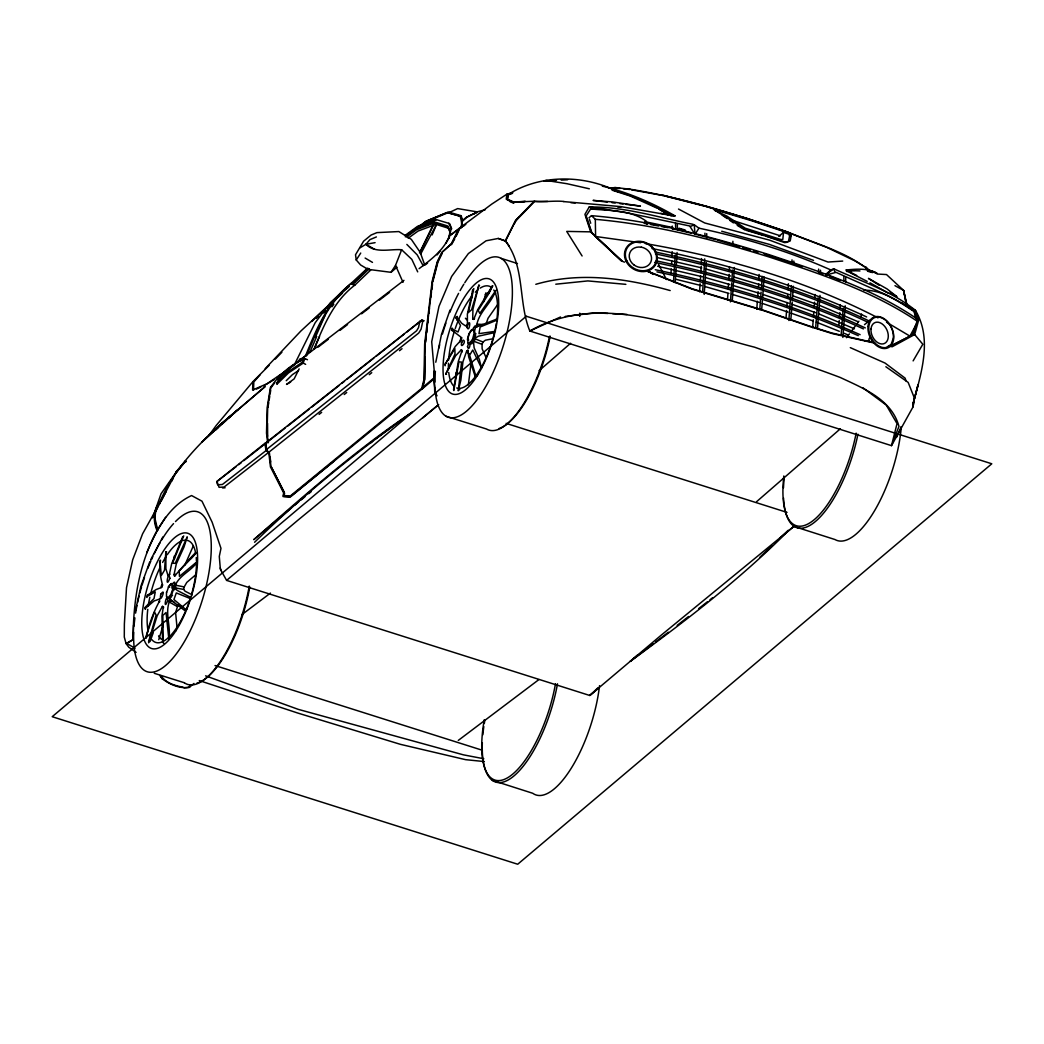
<?xml version="1.0" encoding="UTF-8"?>
<svg xmlns="http://www.w3.org/2000/svg" width="1044" height="1044" viewBox="0 0 1044 1044"><rect width="100%" height="100%" fill="white"/><g stroke="black" fill="none" stroke-linecap="round" stroke-linejoin="round"><path stroke-width="1.5" d="M166.479 592.17L166.479 596.568L168.28 597.573L170.851 594.61L172.651 589.416L172.651 585.018L170.851 584.001L168.293 586.963M483.085 324.449L477.499 324.227L477.486 326.511L476.521 326.902C477.734 312.835 491.215 303.778 495.508 290.976L496.461 290.128M425.169 356.787L424.712 379.507L422.363 388.786L290.702 496.67L283.824 496.396L284.581 493.421M163.934 643.378L162.629 642.112L161.937 616.064L163.347 606.655L162.394 606.394L157.2 615.777L148.6 642.804M472.71 319.138L474.472 318.642L472.71 319.138L472.932 309.285L478.87 285.169L471.601 309.768L468.338 312.561L473.819 288.549M421.632 224.93L426.657 220.976L448.359 211.971L461.239 215.743L462.309 220.532L461.37 227.918M145.599 609.2L144.985 608.691L154.068 600.979L159.51 599.073L159.471 602.049L159.445 601.266C153.285 612.528 148.287 625.787 146.225 638.106M267.538 423.407L267.655 436.222M734.389 267.512L732.275 300.92M215.429 430.193L238.123 409.431C206.686 435.505 175.744 464.528 159.484 502.777L160.189 503.534L159.001 503.717C152.776 511.664 153.403 521.674 157.005 530.574C138.865 563.864 133.084 602.101 133.136 639.594L126.702 643.417L135.067 648.246M579.694 316.384L579.785 313.148M672.049 256.276L672.179 251.656M677.073 252.517L676.342 265.163M701.398 263.179L701.529 258.56M704.7 258.886L703.982 271.505M729.351 271.27L729.482 266.664M133.58 625.082L133.136 639.594L126.076 643.6L128.738 647.176L136.098 652.383M269.065 365.426L252.922 381.66L252.596 390.038L267.107 383.709L294.786 364.734M253.496 390.326L253.822 381.947L260.139 374.757M758.975 279.087L759.158 274.481M762.237 276.347L761.376 288.953M764.117 276.96L762.629 297.462M788.142 289.893L788.39 283.746M791.456 285.599L788.859 320.482M793.336 286.226L792.474 298.793M814.855 297.553L814.972 294.486M819.984 295.426L817.517 328.612M840.068 307.954L840.198 304.874M845.209 305.814L842.86 337.421M563.943 201.505C555.408 200.383 540.153 202.536 534.11 201.27L515.632 220.323L505.218 240.929L498.262 238.45L486.099 240.786L468.391 253.548L451.621 276.49L438.963 306.427L431.707 341.753L434.239 370.946L434.695 391.617L437.044 395.78M163.151 642.491L162.838 615.412L166.035 612.528L168.841 638.954M452.196 330.7L452.183 328.103M485.395 209.674L477.304 211.854L466.968 217.191L462.283 221.393L461.096 216.421L448.059 212.689L426.383 221.628M670.94 273.711L671.266 268.947M671.579 264.171L671.801 260.987M673.458 282.102L675.259 255.062M675.168 282.715L676.134 268.36M699.558 291.759L700.08 283.798M700.302 280.627L700.615 275.851M700.824 272.667L701.255 266.298M702.599 292.19L703.76 274.689M704.204 294.408L706.331 262.501M727.511 299.85L727.929 293.495M728.255 288.718L728.568 283.942M728.882 279.179L729.208 274.402M730.435 301.886L731.714 282.793M731.922 279.609L732.562 270.057M756.756 309.194L757.37 301.246M757.748 296.47L758.114 291.707M758.492 286.93L758.74 283.759M759.758 309.624L761.128 292.137M761.65 310.146L762.381 300.633M785.975 318.459L786.602 310.512M786.85 307.327L787.215 302.551M787.581 297.788L787.829 294.604M790.869 319.412L792.226 301.964M812.624 327.659L813.25 319.712M813.498 316.528L813.863 311.764M814.242 306.988L814.607 302.225M815.638 328.09L817.987 297.879M838.841 325.337L839.206 320.56M839.454 317.376L839.833 312.613M841.099 335.307L843.2 308.28M435.413 392.883L433.665 379.259L434.239 370.946M190.373 599.086L189.63 598.277L190.269 596.476M425.613 342.197L426.161 337.369M426.696 332.553L427.244 327.725M427.792 322.909L428.34 318.081M428.888 313.265L429.423 308.437M470.948 363.821L468.364 384.871M419.492 226.222L425.678 221.393L447.093 212.584L460.247 216.304C460.874 219.788 463.64 226.953 458.942 228.623L451.269 243.931L441.899 252.374L437.201 261.94L432.151 281.345L424.647 343.933L423.942 379.638L421.724 388.29L422.363 388.786L424.49 379.181L425.156 343.659L432.673 280.927L437.71 261.548L442.395 251.982L451.752 243.526L459.464 228.231L461.592 226.861L462.309 220.923M512.721 192.644L506.862 194.184L506.249 199.143L513.635 202.523M507.214 199.678L507.815 194.863L510.647 194.119M449.22 238.358L450.016 232.186L447.837 227.057L434.5 222.946L416.621 229.706L406.664 236.897M430.794 297.24L431.433 292.464M431.851 289.279L432.49 284.516M518.985 217.087L515.423 221.171L505.479 241.125C525.328 266.611 518.007 302.16 529.83 331.013L891.498 445.644L913.069 406.86L914.309 397.829L908.163 382.417L885.86 366.744M913.069 406.86L914.257 398.443M472.984 289.462L467.373 314.14L467.438 323.744L465.781 326.067L461.722 323.301L456.619 316.645L455.915 317.572L457.455 320.599M471.523 298.48L472.371 293.012M185.023 610.74L170.276 599.569C164.521 610.962 170.263 624.09 169.232 636.279L168.554 637.688M270.918 387.063L267.721 407.016L267.029 432.647L268.164 442.317M267.969 407.395L268.7 402.814M269.182 399.761L269.665 396.707M270.161 393.653L270.644 390.613M435.779 362.229L441.481 334.458L450.029 310.003M445.149 365.778L444.953 364.643L454.845 348.657L455.001 354.046L445.788 374.026L455.589 355.808L461.422 349.636L461.905 351.019L458.316 361.446L453.566 389.556L453.801 390.56L458.929 361.903L461.565 362.059L458.251 390.821L460.861 380.133L462.962 361.681L466.668 351.11L467.869 350.236L468.299 351.267L467.073 352.154L466.668 351.11M485.878 292.855L483.607 301.846M913.069 403.884L917.989 384.923L913.069 403.884C920.952 373.83 932.749 339.404 915.457 310.394C891.746 291.093 861.926 281.697 834.456 269.091M189.76 596.881L177.297 590.46L174.478 587.955C177.075 576.849 189.186 572.229 195.867 563.825L196.324 562.298L179.451 576.353L179.203 570.977L195.933 553.333L197.003 553.203M174.478 587.955L175.392 587.955L175.953 585.279L184.201 586.924L186.785 582.408L195.345 575.113M174.022 574.709L174.909 573.991L175.483 575.401L174.57 576.092L174.022 574.709L176.305 563.904L183.979 547.095L187.241 536.851L175.262 563.316L172.534 563.225L183.718 535.872M266.272 449.716L265.659 442.982L419.766 321.63L418.474 327.712L416.582 330.804L266.272 449.716L268.804 452.261L224.173 486.987L219.07 487.326L216.982 481.428L264.863 443.374L265.789 443.282L266.638 450.147L222.372 484.494L217.687 484.808L216.721 482.132M419.571 321.435L421.946 320.09L422.833 320.965L421.097 329.147L418.709 333.036L268.804 452.261M178.106 604.672L175.601 612.567L177.023 627.444M192.174 594.806L185.101 591.23L183.653 589.39L184.201 586.924M135.407 610.884L140.927 586.102L149.762 561.842M461.592 337.669L461.03 340.644L461.592 337.669L451.713 329.995M146.93 597.468L147.4 595.25L156.13 589.547L161.533 587.472L162.564 585.005C160.398 577.228 158.805 567.792 160.528 560.132M865.45 341.218L868.556 341.179L869.3 338.165M432.921 281.332L437.945 262.018L441.912 253.914M473.363 339.326L474.459 339.665L471.705 343.881L470.609 343.541L473.363 339.326L474.903 333.48L474.498 330.791M474.837 338.204L475.607 335.294M444.953 364.643L455.223 346.517L460.978 340.266M163.295 624.677L158.766 639.724M860.713 316.998L861.535 314.035M889.044 346.099L892.202 346.752L914.648 334.537L918.681 320.116L915.457 310.394L886.591 294.969L836.074 272.367L826.078 274.99M481.532 368.219L479.353 359.475L474.133 347.848L473.402 340.997L474.381 338.517L478.504 336.168L493.655 332.827L495.482 331.065M915.457 325.689L912.769 334.824L890.167 346.347M916.658 322.4L913.069 334.563L890.48 346.086M486.308 323.301L488.018 318.289L498.118 303.856M182.713 536.707L171.66 563.799L169.272 574.774L169.846 574.043L168.006 575.649L165.892 568.758L165.852 551.806L166.622 551.884M166.648 592.457L168.645 586.728L171.464 583.466M166.648 597.312L168.645 598.421L171.464 595.158L173.461 589.429L174.544 589.769M152.581 517.863L161.037 493.799L176.018 472.397L185.78 461.135L185.976 461.761M148.561 641.89L156.117 615.047L154.525 612.032L145.873 636.853M153.272 632.703L150.088 641.499L149.305 641.525M278.37 378.306L279.048 378.333C286.761 370.698 294.499 362.49 304.887 358.575L303.047 363.221L288.496 372.943L276.869 384.309C279.661 371.834 293.795 363.769 304.887 358.575L307.471 359.723M193.336 545.855L184.866 565.052M588.973 217.804L591.491 215.664C652.161 220.636 711.173 236.727 769.115 254.658C819.958 271.818 872.262 288.183 916.945 318.812L917.141 322.687L909.924 336.116L886.526 322.218M424.556 264.537L420.249 252.452L411.336 239.376L398.86 231.559L376.949 232.616L371.09 235.044L363.573 241.229L355.521 254.762L356.239 259.982L360.624 264.98L367.984 269.339L391.03 272.314L395.532 265.372L401.64 249.751L411.845 259.395L417.704 271.871M276.725 382.848L287.961 371.808L302.081 362.425L303.36 359.175M486.034 357.505L482.132 348.853L482.054 344.311L474.185 341.427L475.203 338.882L474.381 338.517M473.702 319.451L477.669 309.729L492.155 286.16L492.833 285.808L488.657 293.834L478.191 310.316L479.822 313.409L495.508 290.976M482.054 344.311L482.994 342.014L485.395 340.2L492.716 338.778M432.138 234.913L436.522 224.551M306.466 355.913C317.011 331.026 326.628 304.182 348.748 287.009M309.99 351.998L316.697 336.533M319.529 336.638L314.127 349.048C323.679 325.532 333.897 300.985 354.764 285.195M896.639 437.188L901.168 426.787M153.194 516.963L159.001 503.717M315.575 336.847L325.089 315.327M456.124 236.296L459.582 228.845M146.669 552.876C156.261 530.587 168.423 506.236 191.574 495.548L201.975 501.185L212.128 522.183L220.976 548.348L219.292 556.426L220.375 569.306L226.613 580.399L589.782 695.487L598.042 687.696M419.505 252.883L434.304 222.463M420.301 252.1L433.691 224.577M278.722 376.375L294.695 364.082L315.184 322.74L330.387 302.643L367.462 268.151M298.362 361.877L299.758 359.006M158.949 504.944L155.647 511.586L154.877 518.033M514.144 224.108L516.088 220.519L534.437 201.636M299.145 368.884L294.147 378.894L286.513 384.414L290.676 382.013M160.632 501.864L176.018 472.397M161.115 501.016L166.335 491.176M171.568 481.336L173.056 478.517M420.758 253.927L436.405 224.486M150.623 559.858L162.812 537.007M454.727 238.893L451.452 244.701M488.527 293.442L492.155 286.16M154.917 511.795L142.597 533.81L132.692 559.806L126.507 587.668L124.366 624.051L124.288 637.036L126.076 643.6M445.945 243.252L449.155 237.562L449.964 231.181L447.785 226L434.461 221.915L416.556 228.727L405.32 236.844M474.172 213.798L477.304 211.854M693.229 224.329C658.803 217.609 624.547 206.503 589.194 206.986L584.927 214.346L590.695 231.859L621.611 261L624.547 262.175M913.122 360.885L922.818 344.259L914.648 334.537M455.667 373.582L457.207 371.116M589.194 206.986L627.796 212.95L689.666 225.961L695.03 234.404L698.932 228.166C744.085 237.81 788.585 251.095 830.789 269.952L833.673 268.934L835.03 272.197M585.906 216.265L590.839 208.683L607.334 209.596M176.958 606.381L169.676 602.244L170.916 600.313L170.276 599.569M183.953 687.852L189.316 687.383L190.922 684.916M356.239 259.982L360.728 253.053M190.439 684.916L188.873 687.33C179.346 688.831 169.859 684.394 162.329 678.848C159.184 674.228 159.119 674.085 162.329 678.848M157.005 530.574L165.605 517.263M174.57 576.092C207.704 537.895 193.036 557.17 190.491 558.905M331.966 306.805L333.832 304.222M208.917 435.452L216.252 425.443L252.922 381.66M279.244 375.971L270.422 387.454L267.199 407.408L266.507 433.09L267.629 442.76M271.14 387.559L274.794 382.678M277.547 379.024L287.087 370.659M846.553 337.695L849.411 333.897M851.317 331.353L855.127 326.289M857.033 323.744L858.938 321.213M323.627 312.952L325.532 310.446M168.006 575.649L168.567 574.944M437.071 254.919L439.981 251.395M184.827 610.244L186.719 609.318M360.023 247.82L365.961 244.27L369.928 239.624L376.401 236.936M171.607 596.594L169.728 598.773L168.645 598.421M175.666 472.319L185.532 460.952L185.728 461.592M176.044 472.893L185.532 460.952M265.137 368.754L300.855 331.039L328.886 305.07M275.251 359.097L281.906 352.259M286.226 380.708L292.398 374.666L298.519 370.542M311.856 321.448L334.119 299.993M337.63 296.613L346.451 288.118M316.175 318.433L318.459 316.228M326.446 308.528L328.729 306.323M337.878 297.514L342.445 293.116M787.763 531.37C739.583 579.655 685.229 621.167 630.276 661.361L637.519 655.071M759.993 557.131L771.699 545.96M779.907 538.143L788.103 530.339M352.115 283.877L368.349 268.438M367.866 269.052L351.958 284.164L354.686 285.26L370.711 270.044M369.289 268.713L352.611 284.503M352.115 282.728C327.986 300.75 316.436 328.808 305.553 355.821L294.76 364.056L303.739 357.361M254.579 542.28C303.386 494.699 356.591 451.843 412.067 412.302C355.613 449.977 304.757 495.104 253.744 539.67L291.119 508.102M218.222 427.401L201.649 442.33L220.062 425.012L264.915 386.763L220.062 425.012L234.783 412.471L228.871 417.796M221.772 424.19L226.496 419.936M335.737 298.858L341.375 293.782M825.621 274.546L830.789 269.952M539.043 370.737L570.624 343.254M756.587 501.694L840.407 428.745M391.03 272.314L397.02 267.186M189.316 687.383L193.936 683.455M422.311 387.807L433.651 378.215M421.906 389.19L434.121 378.841M226.613 580.399L297.514 520.512L438.584 404.694M718.846 212.402L726.768 216.017L745.22 228.192L781.16 239.585L782.817 239.35L783.509 232.407L788.781 234.169L789.564 236.009L788.52 241.268L784.905 242.678L765.369 235.97M778.772 236.414L783.509 232.407M794.706 525.745L660.682 635.613L589.782 695.487L597.69 688.883M422.742 417.9L438.506 404.733M785.91 533.001L794.406 525.915M421.724 388.29L290.284 495.991L283.55 495.561L284.268 492.442L271.009 466.485L269.3 451.987M294.891 505.022L298.649 501.929M301.168 499.88L304.926 496.787M308.698 493.708L311.203 491.646M370.163 443.348L372.669 441.299M375.174 439.237L412.067 412.302M352.363 283.55L354.451 281.854M334.119 461.109L289.893 497.061L282.963 496.513L283.655 492.938L270.461 466.929L268.765 452.43M864.471 324.658L870.409 319.829M352.572 283.55L354.751 281.802M236.153 466.655L216.982 481.428M462.309 220.532L466.564 217.152L477.03 212.323M344.207 394.515L346.712 392.531M369.25 374.666L371.755 372.682M399.5 350.706L402.018 348.709M339.378 385.301L311.477 407.33M341.923 383.292L344.468 381.282M347.013 379.272L373.739 358.157M376.284 356.148L404.237 334.08M406.782 332.07L421.946 320.09L424.164 320.795M319.099 414.39L321.643 412.38M238.711 464.645L241.268 462.636M243.826 460.613L266.846 442.486M267.381 442.069L285.025 428.171M287.544 426.187L308.959 409.313M144.985 608.691L144.725 607.712L154.016 598.564L155.269 591.935L146.786 596.633M677.191 625.356L688.544 616.508M698.632 608.639L707.454 601.749M709.972 599.778L712.504 597.807M294.695 364.082L403.95 280.34M419.088 268.66C432.555 258.455 449.246 246.201 451.125 228.088L448.711 223.299M425.038 265.046L427.557 263.101M349.205 286.134L345.838 288.705L348.252 287.061M458.942 228.623L449.964 235.5L460.717 227.683M318.055 347.156L328.312 339.287M339.861 330.439L347.561 324.54M361.576 313.8L369.224 307.954M379.416 300.137L389.608 292.333M630.276 661.361L653.113 643.874M655.658 641.929L668.356 632.22M241.83 614.681L270.435 593.096M458.29 740.405L538.913 679.579M459.464 228.231L491.737 204.115L506.862 194.184M405.007 235.461L417.6 226.3L435.518 219.37L449.612 223.586L451.726 228.858M405.894 235.735L418.487 226.587L436.418 219.658M408.165 238.215L418.083 231.05L434.487 224.904M825.882 274.533L833.673 268.934M274.507 379.377L263.649 385.902M277.117 377.523L282.311 373.817M287.518 370.111L290.115 368.271M445.37 363.09L446.062 362.62M169.232 636.279L169.976 635.835M461.396 227.227L464.149 225.621M461.592 226.861L465.807 224.46M162.564 585.005L161.533 587.472M476.521 326.902L496.592 319.177M147.4 595.25L148.183 594.871M159.928 560.915L161.324 575.505L164.495 570.259L165.852 551.806M497.349 320.717L496.409 320.351L480.162 326.981L478.948 333.636L494.334 331.47M476.534 324.684L477.499 324.227M448.985 212.637L457.65 208.591L477.004 211.841M560.537 316.971L529.83 331.013C600.822 290.48 682.737 329.004 754.551 347.182C783.13 357.335 811.971 366.744 840.329 377.51C863.323 388.355 891.602 399.278 898.962 426.409L891.498 445.644L897.044 423.616L886.252 405.059L862.892 387.781M690.541 226.404L694.234 224.747L698.932 228.166M256.393 389.06L260.752 387.167M467.869 350.236L468.678 356.839L475.059 376.088L476.756 376.271M160.358 502.425L159.484 502.777C153.285 510.738 153.781 520.773 157.448 529.699M427.387 224.147L431.864 222.424M459.034 389.843L459.83 389.569M512.513 193.362L508.245 194.497L507.658 199.313L514.079 202.144M615.621 187.62L612.241 188.39L608.26 187.633M613.011 188.39L620.097 188.416M456.619 316.645L457.429 316.462M535.807 284.307C580.125 271.518 626.57 278.343 670.183 290.558M419.766 321.63L422.833 320.965M401.64 249.751C390.182 248.772 374.966 253.849 365.961 244.27L375.096 242.652M618.622 192.161C585.123 174.609 540.648 173.852 508.245 194.497L508.337 195.111M847.806 271.101L852.309 270.318M847.911 271.153L854.357 270.331L846.906 271.088L848.589 271.936M565.261 316.41L595.25 312.835L607.921 313.461M555.786 284.203L587.863 280.914L625.865 284.346M846.475 271.466L849.451 271.166M175.027 585.358L175.953 585.279M876.947 274.024L886.5 274.546L903.582 290.389L907.184 305.762M512.865 202.066L534.11 201.27M515.671 202.027L525.262 201.27M520.029 202.014L524.819 201.636M222.568 487.953L225.112 487.783M543.833 181.043L556.478 180.364M561.228 180.103L567.558 179.764M468.038 342.85L470.178 342.745L472.684 338.908L474.08 333.61L473.532 329.943L471.379 330.048L468.887 333.884L467.49 339.169L468.234 343.659L469.33 343.998M842.704 261.078L828.022 262.044L769.572 240.146L704.7 222.959L678.509 209.035M672.506 215.912L675.037 215.873C652.291 202.732 627.901 192.279 602.323 186.132M534.672 201.375L547.604 201.44M610.518 188.259L614.916 187.502L630.145 189.225M590.695 231.859L566.709 231.403L582.095 255.976M853.914 270.709L859.969 270.931M612.671 313.696L626.935 314.414M590.539 208.944C609.213 210.784 630.628 209.622 646.327 221.25L646.745 224.316M563.721 201.596L620.919 206.621L671.683 215.56L658.842 208.369L670.535 215.286C652.396 203.919 632.403 195.411 611.771 189.721M570.885 202.693L575.244 202.967M863.884 290.206C882.78 289.906 898.754 301.703 913.996 311.451L915.993 318.368M617.617 206.973L620.815 207.273M484.377 761.572L465.611 759.667L400.413 744.333L297.827 713.065L199.26 680.571M623.32 188.781L629.78 189.499M591.491 215.664L595.315 219.318C655.41 224.63 714.07 239.702 771.464 257.751C821.928 274.402 873.202 291.537 917.611 321.474M607.269 202.105L593.057 200.396L612.593 201.949L640.442 206.099L626.23 204.389M612.006 202.68L615.164 203.058M619.914 203.632L623.072 204.011M545.881 180.377L567.062 183.731L589.338 188.794M830.045 276.399L834.521 278.056M640.585 242.756L595.602 236.492L595.315 219.318M645.322 243.565C725.619 257.359 805.433 280.366 878.004 317.859M175.392 587.955L183.653 589.39M660.774 213.341L675.037 215.873M644.279 223.403L647.424 223.964M650.569 224.538L658.425 225.948M661.57 226.522L667.86 227.657M655.306 252.022C728.503 267.46 801.205 288.888 868.973 320.86M655.436 253.888C728.477 269.143 801.022 290.519 868.556 322.557M656.898 257.49L701.751 267.877M656.076 260.804C727.694 276.047 798.764 297.096 865.28 327.92M654.627 262.383C726.154 277.182 797.016 298.323 863.427 328.899M657.668 266.259L702.455 276.777M655.227 269.704C725.345 284.464 794.68 305.37 860.112 334.68M656.937 271.858C725.828 286.382 793.923 306.962 858.272 335.659M629.506 189.108C683.846 197.825 736.529 214.49 788.455 232.329C815.194 243.591 845.157 251.304 868.099 269.587M631.372 189.786L663.214 195.58M483.816 758.753L463.445 754.851L298.232 709.346L205.577 675.846M644.787 221.628L672.832 227.566M874.807 343.163L832.747 333.715L809.818 326.524L764.064 310.773L692.276 289.188L646.549 271.048M871.57 342.106L831.389 332.892L808.656 325.767L763.138 310.146L691.937 288.692L647.554 271.205M652.004 248.55C725.724 263.388 798.321 285.325 866.637 316.945M182.987 687.213C175.314 685.686 166.44 683.337 161.729 676.629M677.478 228.584L685.569 230.607M675.559 279.192L701.62 285.678M672.532 228.753L691.219 233.164M868.556 341.179L871.649 341.923M663.018 195.202L705.666 206.112L747.726 218.601L788.324 232.316M664.793 195.985L704.23 206.086M721.717 231.259L769.324 244.374L813.511 260.361M694.286 233.921L715.518 239.52M704.778 268.673L730.539 276.007M705.483 277.573L729.73 284.503M704.648 286.474L728.895 293.403M612.489 190.308L630.041 195.946L656.989 208.108M867.538 271.218L872.523 272.601M746.408 230.437L763.908 235.552M678.991 228.218L684.916 229.941M867.381 270.657L872.327 272.106M705.809 206.49L746.212 218.483M717.032 239.924L739.857 246.684M742.897 247.585L750.505 249.842M753.546 250.743L758.114 252.087M733.58 276.908L760.88 284.986M732.771 285.403L760.084 293.481M731.935 294.304L759.236 302.382M715.192 210.823L719.264 212.036M731.348 219.997L780.377 235.827M435.987 224.356L449.39 228.532M501.185 258.39L517.472 263.519M446.088 416.269L486.569 429.032A83.846 30.837 -72.5 0 0 549.483 336.351M154.251 673.289L184.357 682.75M473.023 329.904L471.927 329.565L469.174 333.767L467.647 339.613L468.73 339.952M474.903 333.48L475.986 333.832M506.118 423.368L787.032 512.395M168.645 586.728L169.728 587.08M171.464 595.158L172.547 595.511M215.038 665.55L482.38 750.271M794.641 526.672L835.004 539.539A83.846 31.098 -72.3 0 0 874.715 510.477A83.846 31.098 -72.3 0 0 901.311 426.826M492.337 780.351L532.74 793.283A83.846 30.889 -72.3 0 0 571.473 767.875A83.846 30.889 -72.3 0 0 599.53 685.673M747.765 218.953L786.798 232.12M764.195 253.888L802.092 266.716M762.394 285.495L789.603 294.708M792.631 295.739L816.473 304.195M763.112 294.512L788.794 303.217M791.822 304.235L815.677 312.691M762.264 303.399L787.959 312.104M790.987 313.135L813.367 321.043M445.788 374.026L446.519 374.287M498.262 238.45L505.688 241.086L509.159 246.032M868.752 270.396L875.394 272.862M818.483 272.601L822.894 274.259M819.409 305.305L858.103 321.722M818.6 313.8L854.423 328.795M816.304 322.139L839.311 331.3M788.298 232.629L825.452 246.893M868.843 270.031L876.934 273.163C867.499 267.943 856.184 269.039 845.849 270.005L856.68 275.433M475.203 338.882L482.994 342.014M843.565 333.062L847.819 334.837M189.63 598.277L176.305 592.927L173.93 599.53L185.597 609.318M835.918 278.657L840.081 280.458M305.644 364.369L302.081 362.425M850.299 347.639L885.077 363.077L905.109 378.137L906.114 381.034M507.658 199.965L513.974 202.81M509.746 201.466L513.531 203.175M826.939 247.467L854.775 260.804L864.249 266.429M849.855 272.562L867.159 281.371M869.952 282.807L887.674 292.777M451.804 328.573L458.016 332.018L460.495 325.454L455.915 317.572M473.402 340.997L474.185 341.427M894.969 285.664L903.582 290.389L906.427 304.47M671.24 215.925L658.399 208.748L668.799 214.894L663.762 211.815M478.87 285.169L479.548 285.547M365.961 244.27L374.652 249.359M365.126 258.051L372.486 262.396M737.221 225.373L744.946 230.019M170.916 600.313L174.505 602.492M879.296 285.351L868.438 278.37L887.048 288.927L896.94 296.705L890.154 292.333M901.651 302.877L914.296 311.19L916.697 319.49M722.135 215.103L727.159 218.561M729.665 220.284L733.436 222.881M179.751 605.768L182.426 607.621M868.908 270.148L865.75 266.899M649.237 271.675L653.152 274.442M467.073 352.154L469.265 353.838M622.146 261.039L591.896 232.773L586.206 216.004M595.08 236.296L621.846 261.3M406.847 244.413L417.235 254.919L423.159 265.698M268.008 452.326L265.998 450.173L264.863 443.374M465.428 318.237L466.903 319.869M865.606 267.225L867.877 269.783M169.063 601.448L169.676 602.244M495.352 292.372L495.756 293.142M658.477 264.236L666.45 279.531M271.231 466.759L284.464 492.885M395.532 265.372L403.036 282.324M159.536 562.481L159.876 563.277M481.023 367.083L472.762 350.001L469.643 355.221L475.777 375.788M195.867 563.825L196.155 564.621M586.415 217.778L591.596 233.034M589.403 219.162L590.708 223.233M472.345 290.885L472.593 291.641M220.258 567.949L221.093 570.572M493.655 332.827L493.864 333.519M155.23 519.56L157.748 530.235M163.347 606.655L163.582 607.778L162.394 606.394M496.213 319.373L496.409 320.351M903.582 290.389L906.322 304.222M268.034 439.446L268.412 442.656M270.109 457.115L270.67 461.944M461.905 351.019L461.996 352.05L461.422 349.636M694.234 224.747L695.03 234.404M174.244 556.1L174.465 559.114M159.51 599.073L159.536 599.791M732.888 241.294L732.927 244.257M704.935 233.19L704.974 236.166M675.546 223.325L675.625 229.249M672.297 226.065L672.336 229.041M706.723 233.621L706.749 238.084M677.347 223.729L677.386 229.693M845.705 277.391L845.718 282.272M820.493 270.252L820.493 273.515M793.845 261.052L793.858 264.302M843.865 276.503L843.865 280.966M818.64 269.091L818.64 272.066M791.991 259.878L792.004 264.341M633.982 264.954A11.432 9.905 27.7 0 1 629.884 252.674A11.432 9.905 27.7 0 1 641.329 247.232M641.316 247.141A11.484 9.957 27.7 0 1 650.895 261.848A11.484 9.957 27.7 0 1 633.995 264.941M857.946 434.173A83.846 31.033 -72.4 0 1 815.755 521.204A83.846 31.033 -72.4 0 1 783.522 497.988M783.483 487.861A83.846 31.033 -72.4 0 1 784.188 478.348M856.158 433.156A82.176 30.42 -72.4 0 1 809.231 523.253A82.176 30.42 -72.4 0 1 783.835 475.96M464.776 282.715A83.859 30.824 -72.5 0 1 511.756 280.993A83.859 30.824 -72.5 0 1 478.713 397.555A83.859 30.824 -72.5 0 1 435.022 387.702M434.891 382.078A83.859 30.824 -72.5 0 1 435.374 371.272M438.95 347.965A83.859 30.824 -72.5 0 1 439.654 344.833M442.46 333.976A83.859 30.824 -72.5 0 1 445.879 323.105M449.82 312.43A83.859 30.824 -72.5 0 1 458.59 293.364M460.078 290.623A83.859 30.824 -72.5 0 1 463.849 284.177M550.201 336.129A82.176 30.211 -72.5 0 1 499.136 428.484M557.483 683.807A83.859 30.889 -72.3 0 1 512.761 776.893A83.859 30.889 -72.3 0 1 482.328 742.662M482.85 734.793A83.859 30.889 -72.3 0 1 483.829 726.611M484.312 723.492A83.859 30.889 -72.3 0 1 484.821 720.49M555.486 683.781A82.176 30.276 -72.3 0 1 506.223 778.511A82.176 30.276 -72.3 0 1 484.272 719.721M175.483 521.569A83.846 30.981 -72.5 0 1 211.175 551.95A83.846 30.981 -72.5 0 1 169.833 661.531A83.846 30.981 -72.5 0 1 133.684 632.351M134.037 626.074A83.846 30.981 -72.5 0 1 134.911 617.904M135.603 613.115A83.846 30.981 -72.5 0 1 136.96 605.52M137.599 602.401A83.846 30.981 -72.5 0 1 139.048 596.124M139.844 592.992A83.846 30.981 -72.5 0 1 141.566 586.806M142.023 585.266A83.846 30.981 -72.5 0 1 144.49 577.554M147.843 568.367A83.846 30.981 -72.5 0 1 150.858 561.033M151.484 559.623A83.846 30.981 -72.5 0 1 152.815 556.661M154.212 553.725A83.846 30.981 -72.5 0 1 160.097 542.567M161.624 539.983A83.846 30.981 -72.5 0 1 173.539 523.618M249.242 586.102A83.859 30.981 -72.5 0 1 184.357 682.763M249.777 586.872A82.176 30.367 -72.5 0 1 196.716 683.259M493.773 290.023A53.427 19.536 -72.5 0 1 496.709 320.717M496.291 323.523A53.427 19.536 -72.5 0 1 494.895 330.857M494.19 333.832A53.427 19.536 -72.5 0 1 456.698 387.963M454.31 386.567A53.427 19.536 -72.5 0 1 448.737 372.447M448.489 369.106A53.427 19.536 -72.5 0 1 448.463 363.234M448.62 360.063A53.427 19.536 -72.5 0 1 454.284 331.535M455.249 328.56A53.427 19.536 -72.5 0 1 458.473 319.908M459.047 318.537A53.427 19.536 -72.5 0 1 472.475 295.322M475.32 292.163A53.427 19.536 -72.5 0 1 477.734 289.932M480.149 288.144A53.427 19.536 -72.5 0 1 490.563 286.813M459.751 342.432A49.055 17.944 -72.5 0 1 460.9 337.995M485.303 294.434A49.055 17.944 -72.5 0 1 488.997 292.477M183.144 540.466A53.427 19.745 -72.6 0 1 195.606 552.85M196.246 557.613A53.427 19.745 -72.6 0 1 196.442 561.059M196.429 565.509A53.427 19.745 -72.6 0 1 191.874 593.188M189.603 600.548A53.427 19.745 -72.6 0 1 185.767 610.636M185.166 611.993A53.427 19.745 -72.6 0 1 151.824 639.607M148.287 631.568A53.427 19.745 -72.6 0 1 147.778 609.37M148.222 606.016A53.427 19.745 -72.6 0 1 149.84 597.259M150.545 594.258A53.427 19.745 -72.6 0 1 160.437 566.631M162.603 562.429A53.427 19.745 -72.6 0 1 166.335 556.1M167.262 554.69A53.427 19.745 -72.6 0 1 181.852 540.883M161.402 639.189A49.055 18.153 -72.7 0 1 158.571 635.874M160.867 587.537A49.055 18.153 -72.7 0 1 161.846 584.562M473.35 328.299C473.206 338.139 478.504 319.412 473.35 328.299M466.955 327.033C469.395 334.732 471.666 314.218 466.955 327.033M467.503 346.66C469.761 354.255 471.94 333.858 467.503 346.66M461.657 342.693C459.686 350.014 467.19 341.101 463.158 340.096L461.657 342.693M172.273 584.288C170.577 597.051 178.655 575.609 172.273 584.288M791.169 235.631L790.217 240.942L786.367 242.443L745.377 229.445L713.574 209.374L752.372 220.963L790.125 233.647L791.169 235.631M169.885 578.324C164.691 590.669 168.319 569.163 169.885 578.324M167.771 600.496C162.786 612.919 166.44 591.374 167.771 600.496M160.75 594.219C158.675 606.851 167.314 585.593 160.75 594.219M893.377 338.178L891.067 344.494L886.082 347.548A16.117 11.249 64.1 0 1 873.815 341.753A16.117 11.249 64.1 0 1 868.843 326.576A16.117 11.262 64.3 0 1 882.454 318.198A16.117 11.262 64.3 0 1 893.364 338.178M526.293 316.241L52.2 716.706L517.707 864.236L991.8 463.784L526.293 316.241M871.009 328.886A11.484 7.934 64.9 0 0 883.12 343.894A11.484 7.934 64.9 0 0 884.764 326.42A11.484 7.934 64.9 0 0 871.009 328.886M477.839 374.731A60.395 22.107 -72.5 0 0 490.706 279.596A60.395 22.107 -72.5 0 0 444.039 355.025A60.395 22.107 -72.5 0 0 477.839 374.731M175.757 630.981A60.395 22.316 -72.6 0 0 190.204 534.502A60.395 22.316 -72.6 0 0 143.028 607.164A60.395 22.316 -72.6 0 0 175.757 630.981M868.008 326.433A16.887 11.797 64.1 0 0 886.056 348.409A16.887 11.797 64.1 0 0 888.47 322.687A16.887 11.797 64.1 0 0 868.008 326.433M626.022 261.13A16.887 14.603 29.2 0 0 654.275 266.611A16.887 14.603 29.2 0 0 642.269 241.608A16.887 14.603 29.2 0 0 626.022 261.13M626.805 260.739A16.117 13.937 29.3 0 0 653.766 265.959A16.117 13.937 29.3 0 0 642.282 242.104A16.117 13.937 29.3 0 0 626.805 260.739"/></g></svg>
